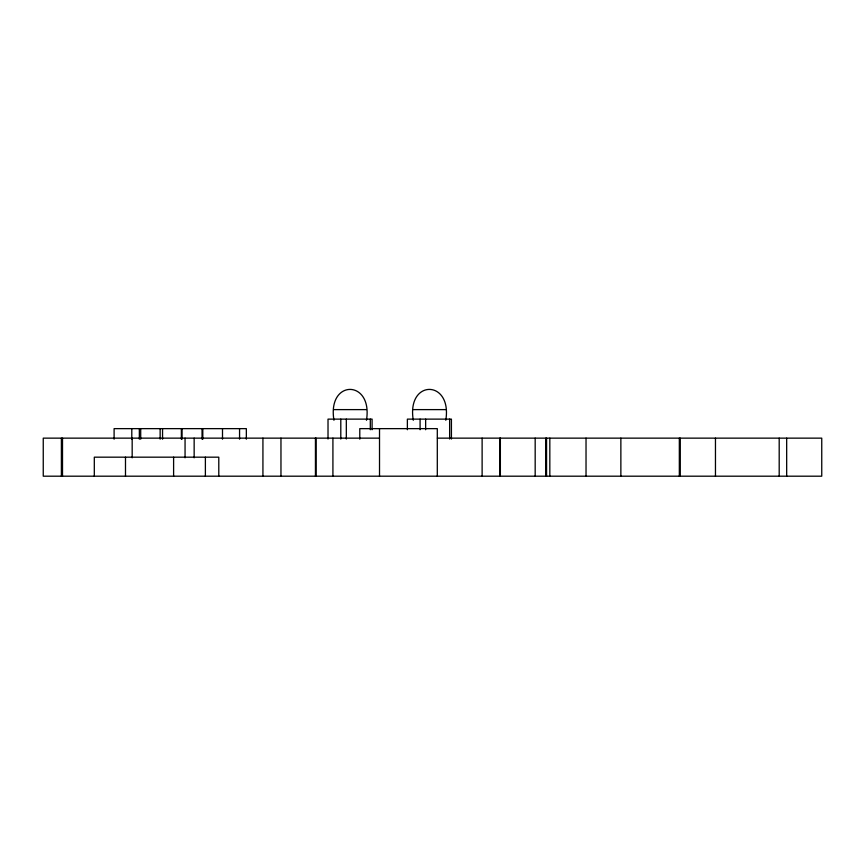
<?xml version="1.0" encoding="UTF-8"?>
<svg xmlns="http://www.w3.org/2000/svg" width="865" height="865" viewBox="0 0 865 865"><rect width="100%" height="100%" fill="white"/><g stroke="black" fill="none" stroke-linecap="round" stroke-linejoin="round"><path stroke-width="1.3" d="M333.955 420.271C327.024 378.957 373.139 379.313 366.468 420.271M413.286 420.271C406.345 378.957 452.471 379.313 445.799 420.271M333.955 409.61L366.468 409.61M413.286 409.61L445.799 409.61M378.697 438.144L43.25 438.144L43.25 476.193L821.75 476.193L821.75 438.144L437.376 438.144M786.674 438.144L786.674 476.193M779.192 438.144L779.192 476.193M715.463 438.144L715.463 476.193M680.279 438.144L680.279 476.193M679.328 438.144L679.328 476.193M620.865 438.144L620.865 476.193M586.027 438.144L586.027 476.193M549.826 438.144L549.826 476.193M546.561 438.144L546.561 476.193M545.75 438.144L545.75 476.193M535.176 438.144L535.176 476.193M500.37 438.144L500.37 476.193M499.84 438.144L499.84 476.193M482.119 438.144L482.119 476.193M451.422 439.031L451.422 419.125L407.372 419.125L407.372 429.743M449.638 419.125L449.638 439.031M437.301 476.193L437.301 428.64L359.786 428.64L359.786 439.204M425.645 419.125L425.645 429.743M420.087 419.125L420.087 429.743M379.519 428.64L379.519 476.193M372.091 429.743L372.091 419.125L328.019 419.125L328.019 439.031M370.307 419.125L370.307 429.743M346.324 419.125L346.324 439.031M340.799 419.125L340.799 439.031M332.917 438.144L332.917 476.193M316.125 438.144L316.125 476.193M315.444 438.144L315.444 476.193M280.963 438.144L280.963 476.193M262.928 438.144L262.928 476.193M246.341 439.204L246.341 428.64L114.104 428.64L114.104 439.204M239.562 428.64L239.562 439.204M222.5 428.64L222.5 439.204M218.791 476.193L218.791 457.174L94.307 457.174L94.307 476.193M205.383 457.174L205.383 476.193M202.799 428.64L202.799 439.204M202.053 428.64L202.053 439.204M194.149 438.144L194.149 457.823M185.056 438.144L185.056 457.823M182.05 428.64L182.05 439.204M181.369 428.64L181.369 439.204M173.606 457.174L173.606 476.193M162.555 428.64L162.555 439.204M160.144 428.64L160.144 439.204M140.703 428.64L140.703 439.204M139.341 428.64L139.341 439.204M132.172 438.144L132.172 457.823M131.794 428.64L131.794 439.204M125.49 457.174L125.49 476.193M62.507 438.144L62.507 476.193M61.383 438.144L61.383 476.193"/></g></svg>
